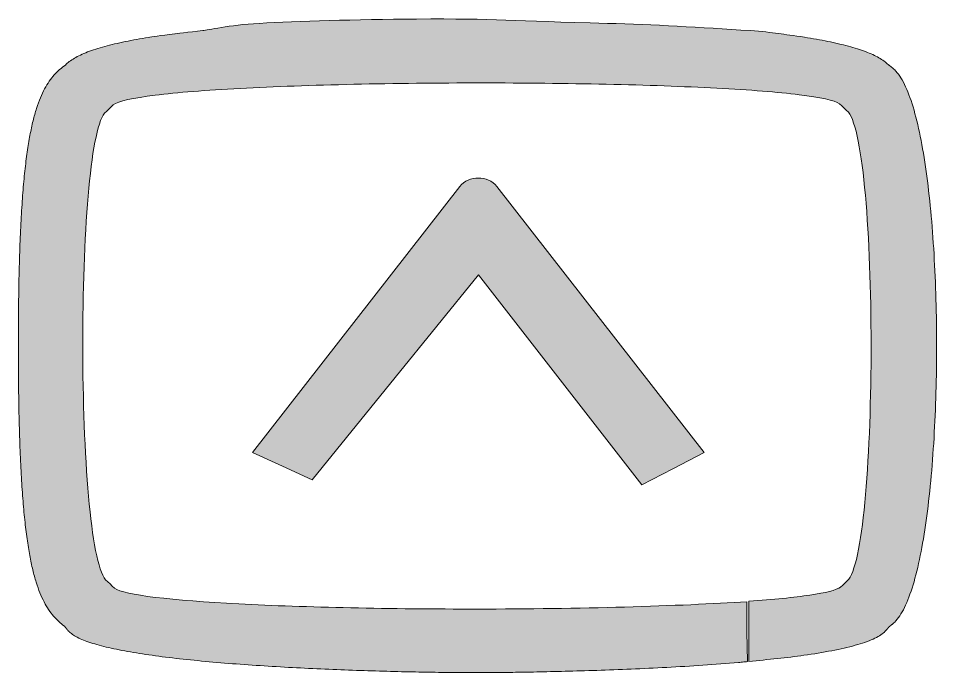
# Model space of a CAD drawing. Header units: millimetres. Extents: x 6.8 to 93.6, y 24.5 to 96.1.
# Drawn here: x 8.96 to 15.23, y 77.84 to 82.31 of the extents above; entities that cross this region are included whole.
import ezdxf

# ---------------------------------------------------------------- set-up
doc = ezdxf.new("R2010")
doc.units = ezdxf.units.MM
doc.header["$MEASUREMENT"] = 0
doc.layers.add('graphics', color=7, linetype='Continuous', lineweight=0)

# ---------------------------------------------------------------- blocks, each defined once
blk = doc.blocks.new('Block_0')
at = {"layer": 'graphics', "transparency": 33554687}
h = blk.add_hatch(color=7, dxfattribs=at)
h.dxf.hatch_style = 2
edge = h.paths.add_edge_path()
edge.add_spline(control_points=[(10.2206, 82.2256), (10.1264, 82.2165), (10.0289, 82.2043), (10.0289, 82.2043), (9.9316, 82.1921), (9.8685, 82.1821), (9.8515, 82.1794), (9.7951, 82.1704), (9.7415, 82.1608), (9.6913, 82.1505), (9.6411, 82.1402), (9.5943, 82.1292), (9.5514, 82.1174), (9.5084, 82.1056), (9.4693, 82.0931), (9.4346, 82.0798), (9.3999, 82.0665), (9.3696, 82.0524), (9.3441, 82.0375), (9.3186, 82.0226), (9.2979, 82.0068), (9.2827, 81.9901), (9.2691, 81.9808), (9.2559, 81.9707), (9.2432, 81.9596), (9.2305, 81.9486), (9.2183, 81.9366), (9.2064, 81.9234), (9.1946, 81.9102), (9.1832, 81.8958), (9.1722, 81.88), (9.1613, 81.8642), (9.1508, 81.847), (9.1407, 81.8281), (9.1306, 81.8093), (9.121, 81.7889), (9.1118, 81.7666), (9.1026, 81.7443), (9.0938, 81.7202), (9.0854, 81.694), (9.0771, 81.6678), (9.0692, 81.6395), (9.0617, 81.609), (9.0542, 81.5784), (9.0472, 81.5456), (9.0405, 81.5102), (9.0339, 81.4749), (9.0277, 81.437), (9.0219, 81.3965), (9.0161, 81.3559), (9.0107, 81.3126), (9.0058, 81.2664), (9.0009, 81.2201), (8.9963, 81.1709), (8.9922, 81.1185), (8.9881, 81.0662), (8.9844, 81.0106), (8.9811, 80.9518), (8.9778, 80.8928), (8.975, 80.8305), (8.9725, 80.7646), (8.9701, 80.6987), (8.968, 80.6292), (8.9664, 80.5559), (8.9648, 80.4825), (8.9636, 80.4054), (8.9627, 80.3241), (8.9619, 80.2429), (8.9615, 80.1577), (8.9615, 80.0682), (8.9616, 79.9798), (8.962, 79.8957), (8.9628, 79.8156), (8.9636, 79.7354), (8.9648, 79.6592), (8.9664, 79.5867), (8.968, 79.5143), (8.97, 79.4456), (8.9724, 79.3804), (8.9748, 79.3152), (8.9776, 79.2536), (8.9808, 79.1952), (8.984, 79.1369), (8.9877, 79.0819), (8.9917, 79.03), (8.9957, 78.9781), (9.0002, 78.9293), (9.005, 78.8834), (9.0099, 78.8375), (9.0151, 78.7944), (9.0208, 78.7541), (9.0265, 78.7137), (9.0325, 78.676), (9.039, 78.6408), (9.0455, 78.6055), (9.0525, 78.5727), (9.0598, 78.5422), (9.0671, 78.5117), (9.0749, 78.4834), (9.0831, 78.4571), (9.0912, 78.4309), (9.0998, 78.4066), (9.1088, 78.3842), (9.1179, 78.3618), (9.1273, 78.3412), (9.1371, 78.3222), (9.147, 78.3033), (9.1573, 78.2859), (9.168, 78.2699), (9.1787, 78.2539), (9.1899, 78.2392), (9.2015, 78.2258), (9.2131, 78.2123), (9.2251, 78.2), (9.2375, 78.1887), (9.25, 78.1774), (9.2628, 78.167), (9.2761, 78.1574), (9.2768, 78.1565), (9.2774, 78.1555), (9.2781, 78.1547), (9.2787, 78.1538), (9.2793, 78.1529), (9.28, 78.152), (9.2806, 78.1512), (9.2813, 78.1503), (9.282, 78.1494), (9.2826, 78.1485), (9.2833, 78.1476), (9.2839, 78.1468), (9.2846, 78.1459), (9.2853, 78.145), (9.286, 78.1442), (9.2867, 78.1433), (9.2874, 78.1424), (9.2882, 78.1415), (9.2889, 78.1407), (9.2896, 78.1398), (9.2903, 78.139), (9.291, 78.1381), (9.2917, 78.1373), (9.2924, 78.1364), (9.2931, 78.1356), (9.2939, 78.1348), (9.2947, 78.1339), (9.2954, 78.1331), (9.2962, 78.1322), (9.2969, 78.1314), (9.2976, 78.1305), (9.2984, 78.1297), (9.2992, 78.1288), (9.2999, 78.128), (9.3007, 78.1272), (9.3015, 78.1264), (9.3023, 78.1255), (9.3031, 78.1247), (9.3039, 78.1239), (9.3047, 78.1231), (9.3055, 78.1223), (9.3063, 78.1215), (9.3071, 78.1206), (9.3079, 78.1198), (9.3087, 78.119), (9.3095, 78.1182), (9.3103, 78.1174), (9.3112, 78.1166), (9.3258, 78.1023), (9.3468, 78.0888), (9.3734, 78.076), (9.4001, 78.0631), (9.4323, 78.0509), (9.4696, 78.0394), (9.5069, 78.0278), (9.5491, 78.0169), (9.5956, 78.0066), (9.6422, 77.9962), (9.693, 77.9865), (9.7474, 77.9773), (9.8019, 77.9682), (9.8599, 77.9596), (9.9209, 77.9515), (9.9819, 77.9435), (10.0459, 77.936), (10.1121, 77.929), (10.1783, 77.9219), (10.2467, 77.9154), (10.3168, 77.9094), (10.3868, 77.9034), (10.4584, 77.8978), (10.531, 77.8927), (10.6034, 77.8876), (10.6769, 77.883), (10.7505, 77.8787), (10.8241, 77.8744), (10.898, 77.8706), (10.9714, 77.8671), (11.0448, 77.8637), (11.1177, 77.8606), (11.1895, 77.8579), (11.2613, 77.8551), (11.332, 77.8528), (11.4008, 77.8507), (11.4697, 77.8487), (11.5367, 77.8469), (11.6013, 77.8455), (11.6658, 77.8441), (11.7278, 77.8429), (11.7867, 77.842), (11.8456, 77.8411), (11.9013, 77.8404), (11.9532, 77.84), (12.005, 77.8396), (12.053, 77.8394), (12.0964, 77.8394), (12.098, 77.8394), (12.1091, 77.8394), (12.1287, 77.8395), (12.1482, 77.8396), (12.1762, 77.8398), (12.2115, 77.8401), (12.2467, 77.8404), (12.2893, 77.8409), (12.338, 77.8415), (12.3867, 77.8422), (12.4416, 77.843), (12.5015, 77.8442), (12.5614, 77.8454), (12.6264, 77.8468), (12.6952, 77.8485), (12.764, 77.8503), (12.8368, 77.8524), (12.9122, 77.8549), (12.9878, 77.8574), (13.066, 77.8603), (13.1459, 77.8637), (13.2258, 77.867), (13.3074, 77.8709), (13.3894, 77.8752), (13.4714, 77.8796), (13.554, 77.8845), (13.6359, 77.89), (13.7178, 77.8956), (13.7991, 77.9017), (13.8786, 77.9085), (13.8914, 77.9095), (13.903, 77.911), (13.9146, 77.9124), (13.9262, 77.9138), (13.9287, 77.9135), (13.9412, 77.9147), (13.9412, 77.9147), (13.9366, 78.119), (13.9366, 78.119), (13.9366, 78.119), (13.9366, 78.3242), (13.9366, 78.3242), (13.7107, 78.3097), (13.4194, 78.2965), (13.1017, 78.2876), (12.784, 78.2788), (12.4398, 78.2741), (12.0943, 78.2739), (11.5087, 78.2735), (10.9233, 78.2852), (10.4675, 78.309), (10.0116, 78.3328), (9.6852, 78.3687), (9.6175, 78.4166), (9.6175, 78.4166), (9.6024, 78.431), (9.6024, 78.431), (9.6024, 78.431), (9.5874, 78.4454), (9.5874, 78.4454), (9.5874, 78.4454), (9.5723, 78.4599), (9.5723, 78.4599), (9.5723, 78.4599), (9.5572, 78.4743), (9.5572, 78.4743), (9.5055, 78.5378), (9.4667, 78.7533), (9.4407, 79.0447), (9.4147, 79.3361), (9.4015, 79.7034), (9.4011, 80.0705), (9.4007, 80.4376), (9.4129, 80.8044), (9.4378, 81.0949), (9.4627, 81.3853), (9.5002, 81.5994), (9.5502, 81.661), (9.5502, 81.661), (9.5651, 81.6755), (9.5651, 81.6755), (9.5651, 81.6755), (9.5799, 81.6901), (9.5799, 81.6901), (9.5799, 81.6901), (9.5947, 81.7045), (9.5947, 81.7045), (9.5947, 81.7045), (9.6095, 81.719), (9.6095, 81.719), (9.6446, 81.744), (9.7454, 81.7659), (9.8953, 81.7845), (10.0452, 81.8032), (10.2442, 81.8187), (10.4758, 81.8312), (10.7073, 81.8436), (10.9714, 81.8528), (11.2514, 81.859), (11.5314, 81.8652), (11.8274, 81.8683), (12.1227, 81.8683), (12.413, 81.8683), (12.7026, 81.8653), (12.9758, 81.8594), (13.2491, 81.8534), (13.506, 81.8445), (13.7309, 81.8326), (13.9557, 81.8207), (14.1485, 81.8059), (14.2935, 81.7881), (14.4384, 81.7703), (14.5355, 81.7496), (14.569, 81.7258), (14.569, 81.7258), (14.5841, 81.7115), (14.5841, 81.7115), (14.5841, 81.7115), (14.5992, 81.6972), (14.5992, 81.6972), (14.5992, 81.6972), (14.6143, 81.6829), (14.6143, 81.6829), (14.6143, 81.6829), (14.6293, 81.6686), (14.6293, 81.6686), (14.6809, 81.6054), (14.7196, 81.3913), (14.7454, 81.1016), (14.7713, 80.8118), (14.7843, 80.4463), (14.7845, 80.0803), (14.7848, 79.7142), (14.7722, 79.3475), (14.7467, 79.0554), (14.7213, 78.7632), (14.683, 78.5455), (14.6319, 78.4775), (14.6319, 78.4775), (14.6181, 78.464), (14.6181, 78.464), (14.6181, 78.464), (14.6043, 78.4505), (14.6043, 78.4505), (14.6043, 78.4505), (14.5906, 78.4371), (14.5906, 78.4371), (14.5906, 78.4371), (14.5768, 78.4236), (14.5768, 78.4236), (14.5483, 78.4032), (14.475, 78.3851), (14.3672, 78.369), (14.2593, 78.353), (14.117, 78.339), (13.9504, 78.327), (13.9504, 78.327), (13.9504, 78.1217), (13.9504, 78.1217), (13.9504, 78.1217), (13.9504, 77.9164), (13.9504, 77.9164), (14.016, 77.9225), (14.0813, 77.9287), (14.1444, 77.9355), (14.2075, 77.9422), (14.2684, 77.9495), (14.3255, 77.9577), (14.3934, 77.9674), (14.4573, 77.9779), (14.5161, 77.9893), (14.5749, 78.0006), (14.6285, 78.0128), (14.6758, 78.026), (14.7231, 78.0391), (14.7642, 78.0532), (14.7978, 78.0683), (14.8314, 78.0834), (14.8575, 78.0994), (14.8752, 78.1166), (14.8759, 78.1173), (14.8767, 78.118), (14.8774, 78.1187), (14.8781, 78.1194), (14.8789, 78.1202), (14.8796, 78.1209), (14.8803, 78.1216), (14.8811, 78.1224), (14.8818, 78.1231), (14.8825, 78.1238), (14.8832, 78.1245), (14.8839, 78.1253), (14.8847, 78.1261), (14.8854, 78.1268), (14.8861, 78.1276), (14.8868, 78.1283), (14.8875, 78.1291), (14.8882, 78.1298), (14.8889, 78.1306), (14.8895, 78.1314), (14.8902, 78.1321), (14.8909, 78.1329), (14.8916, 78.1336), (14.8923, 78.1344), (14.893, 78.1352), (14.8937, 78.1359), (14.8943, 78.1367), (14.895, 78.1375), (14.8956, 78.1383), (14.8963, 78.139), (14.8969, 78.1398), (14.8976, 78.1406), (14.8983, 78.1414), (14.8989, 78.1422), (14.8996, 78.1429), (14.9002, 78.1438), (14.9008, 78.1446), (14.9015, 78.1454), (14.9021, 78.1462), (14.9028, 78.147), (14.9034, 78.1478), (14.904, 78.1486), (14.9046, 78.1494), (14.9052, 78.1502), (14.9059, 78.151), (14.9065, 78.1518), (14.9071, 78.1527), (14.9077, 78.1535), (14.9086, 78.154), (14.9094, 78.1547), (14.9102, 78.1553), (14.9111, 78.1559), (14.9119, 78.1565), (14.9127, 78.157), (14.9135, 78.1577), (14.9144, 78.1583), (14.9152, 78.1589), (14.916, 78.1595), (14.9168, 78.1602), (14.9177, 78.1608), (14.9185, 78.1614), (14.9193, 78.162), (14.9201, 78.1627), (14.921, 78.1633), (14.9218, 78.1639), (14.9225, 78.1645), (14.9234, 78.1651), (14.9242, 78.1658), (14.925, 78.1665), (14.9258, 78.1671), (14.9266, 78.1678), (14.9274, 78.1685), (14.9282, 78.1691), (14.929, 78.1697), (14.9298, 78.1704), (14.9305, 78.171), (14.9313, 78.1717), (14.9321, 78.1724), (14.9329, 78.1731), (14.9337, 78.1738), (14.9344, 78.1745), (14.9352, 78.1751), (14.936, 78.1758), (14.9367, 78.1765), (14.9375, 78.1772), (14.9383, 78.1779), (14.939, 78.1786), (14.9398, 78.1793), (14.9406, 78.18), (14.9413, 78.1807), (14.942, 78.1814), (14.9428, 78.1821), (14.9435, 78.1828), (14.9442, 78.1836), (14.945, 78.1843), (14.9457, 78.185), (14.9696, 78.2082), (14.992, 78.2417), (15.0129, 78.2843), (15.0338, 78.3269), (15.0531, 78.3787), (15.071, 78.4382), (15.089, 78.4977), (15.1054, 78.5651), (15.1203, 78.6389), (15.1352, 78.7127), (15.1486, 78.7931), (15.1606, 78.8786), (15.1725, 78.9641), (15.183, 79.0548), (15.1919, 79.1495), (15.2009, 79.2441), (15.2083, 79.3426), (15.2143, 79.4437), (15.2203, 79.5449), (15.2247, 79.6486), (15.2277, 79.7536), (15.2307, 79.8586), (15.2322, 79.965), (15.2322, 80.0713), (15.2322, 80.1776), (15.2307, 80.284), (15.2277, 80.389), (15.2247, 80.494), (15.2203, 80.5978), (15.2143, 80.6989), (15.2083, 80.8), (15.2009, 80.8985), (15.1919, 80.9932), (15.183, 81.0878), (15.1725, 81.1785), (15.1606, 81.2641), (15.1486, 81.3496), (15.1352, 81.4299), (15.1203, 81.5037), (15.1054, 81.5776), (15.089, 81.6449), (15.071, 81.7044), (15.0531, 81.764), (15.0338, 81.8157), (15.0129, 81.8583), (14.992, 81.9009), (14.9696, 81.9345), (14.9457, 81.9576), (14.9448, 81.9584), (14.9439, 81.9593), (14.9431, 81.9602), (14.9422, 81.961), (14.9413, 81.9619), (14.9404, 81.9627), (14.9395, 81.9635), (14.9385, 81.9644), (14.9376, 81.9652), (14.9367, 81.966), (14.9358, 81.9669), (14.9349, 81.9677), (14.934, 81.9685), (14.9331, 81.9693), (14.9322, 81.9701), (14.9313, 81.9709), (14.9303, 81.9716), (14.9294, 81.9724), (14.9284, 81.9732), (14.9275, 81.974), (14.9266, 81.9747), (14.9256, 81.9755), (14.9247, 81.9763), (14.9237, 81.977), (14.9228, 81.9778), (14.9219, 81.9785), (14.921, 81.9793), (14.92, 81.98), (14.9191, 81.9808), (14.9181, 81.9815), (14.9172, 81.9822), (14.9162, 81.9829), (14.9152, 81.9836), (14.9143, 81.9843), (14.9133, 81.9851), (14.9123, 81.9858), (14.9114, 81.9865), (14.9105, 81.9872), (14.9095, 81.9879), (14.9085, 81.9885), (14.9075, 81.9892), (14.9065, 81.9899), (14.9056, 81.9905), (14.9046, 81.9912), (14.9036, 81.9918), (14.9027, 81.9925), (14.9017, 81.9931), (14.9007, 81.9938), (14.8849, 82.0102), (14.8639, 82.0258), (14.838, 82.0405), (14.8122, 82.0552), (14.7816, 82.0691), (14.7467, 82.0822), (14.7117, 82.0954), (14.6725, 82.1077), (14.6294, 82.1193), (14.5864, 82.131), (14.5395, 82.1418), (14.4893, 82.152), (14.4392, 82.1622), (14.3857, 82.1717), (14.3294, 82.1805), (14.2553, 82.1922), (14.1994, 82.1993), (14.1524, 82.2052), (14.102, 82.2115), (14.0375, 82.2218), (13.9614, 82.2262), (13.6115, 82.2465), (13.3014, 82.2687), (12.9853, 82.2756), (12.3202, 82.2902), (12.2328, 82.3096), (11.6793, 82.3048), (11.2609, 82.3011), (10.8694, 82.2913), (10.6065, 82.2756), (10.3949, 82.263), (10.2568, 82.2291), (10.2206, 82.2256)], knot_values=[0, 0, 0, 0, 1, 1, 1, 2, 2, 2, 3, 3, 3, 4, 4, 4, 5, 5, 5, 6, 6, 6, 7, 7, 7, 8, 8, 8, 9, 9, 9, 10, 10, 10, 11, 11, 11, 12, 12, 12, 13, 13, 13, 14, 14, 14, 15, 15, 15, 16, 16, 16, 17, 17, 17, 18, 18, 18, 19, 19, 19, 20, 20, 20, 21, 21, 21, 22, 22, 22, 23, 23, 23, 24, 24, 24, 25, 25, 25, 26, 26, 26, 27, 27, 27, 28, 28, 28, 29, 29, 29, 30, 30, 30, 31, 31, 31, 32, 32, 32, 33, 33, 33, 34, 34, 34, 35, 35, 35, 36, 36, 36, 37, 37, 37, 38, 38, 38, 39, 39, 39, 40, 40, 40, 41, 41, 41, 42, 42, 42, 43, 43, 43, 44, 44, 44, 45, 45, 45, 46, 46, 46, 47, 47, 47, 48, 48, 48, 49, 49, 49, 50, 50, 50, 51, 51, 51, 52, 52, 52, 53, 53, 53, 54, 54, 54, 55, 55, 55, 56, 56, 56, 57, 57, 57, 58, 58, 58, 59, 59, 59, 60, 60, 60, 61, 61, 61, 62, 62, 62, 63, 63, 63, 64, 64, 64, 65, 65, 65, 66, 66, 66, 67, 67, 67, 68, 68, 68, 69, 69, 69, 70, 70, 70, 71, 71, 71, 72, 72, 72, 73, 73, 73, 74, 74, 74, 75, 75, 75, 76, 76, 76, 77, 77, 77, 78, 78, 78, 79, 79, 79, 80, 80, 80, 81, 81, 81, 82, 82, 82, 83, 83, 83, 84, 84, 84, 85, 85, 85, 86, 86, 86, 87, 87, 87, 88, 88, 88, 89, 89, 89, 90, 90, 90, 91, 91, 91, 92, 92, 92, 93, 93, 93, 94, 94, 94, 95, 95, 95, 96, 96, 96, 97, 97, 97, 98, 98, 98, 99, 99, 99, 100, 100, 100, 101, 101, 101, 102, 102, 102, 103, 103, 103, 104, 104, 104, 105, 105, 105, 106, 106, 106, 107, 107, 107, 108, 108, 108, 109, 109, 109, 110, 110, 110, 111, 111, 111, 112, 112, 112, 113, 113, 113, 114, 114, 114, 115, 115, 115, 116, 116, 116, 117, 117, 117, 118, 118, 118, 119, 119, 119, 120, 120, 120, 121, 121, 121, 122, 122, 122, 123, 123, 123, 124, 124, 124, 125, 125, 125, 126, 126, 126, 127, 127, 127, 128, 128, 128, 129, 129, 129, 130, 130, 130, 131, 131, 131, 132, 132, 132, 133, 133, 133, 134, 134, 134, 135, 135, 135, 136, 136, 136, 137, 137, 137, 138, 138, 138, 139, 139, 139, 140, 140, 140, 141, 141, 141, 142, 142, 142, 143, 143, 143, 144, 144, 144, 145, 145, 145, 146, 146, 146, 147, 147, 147, 148, 148, 148, 149, 149, 149, 150, 150, 150, 151, 151, 151, 152, 152, 152, 153, 153, 153, 154, 154, 154, 155, 155, 155, 156, 156, 156, 157, 157, 157, 158, 158, 158, 159, 159, 159, 160, 160, 160, 161, 161, 161, 162, 162, 162, 163, 163, 163, 164, 164, 164, 165, 165, 165, 166, 166, 166, 167, 167, 167, 168, 168, 168, 169, 169, 169, 170, 170, 170, 171, 171, 171, 172, 172, 172, 173, 173, 173, 174, 174, 174, 175, 175, 175, 176, 176, 176, 177, 177, 177, 178, 178, 178, 179, 179, 179, 180, 180, 180, 181, 181, 181, 182, 182, 182, 183, 183, 183, 184, 184, 184, 185, 185, 185, 186, 186, 186, 187, 187, 187, 188, 188, 188, 189, 189, 189, 190, 190, 190, 191, 191, 191, 192, 192, 192, 193, 193, 193, 194, 194, 194, 195, 195, 195, 196, 196, 196, 197, 197, 197, 198, 198, 198, 199, 199, 199, 200, 200, 200, 201, 201, 201, 202, 202, 202, 203, 203, 203, 204, 204, 204, 205, 205, 205, 206, 206, 206, 206], degree=3, periodic=0)
h = blk.add_hatch(color=7, dxfattribs=at)
h.dxf.hatch_style = 2
edge = h.paths.add_edge_path()
edge.add_spline(control_points=[(10.5612, 79.343), (10.5612, 79.343), (11.269, 80.2524), (11.269, 80.2524), (11.269, 80.2524), (11.9769, 81.1619), (11.9769, 81.1619), (12.0061, 81.1995), (12.0543, 81.2183), (12.1026, 81.2183), (12.1508, 81.2183), (12.199, 81.1995), (12.2283, 81.1619), (12.2283, 81.1619), (12.9361, 80.2524), (12.9361, 80.2524), (12.9361, 80.2524), (13.6439, 79.343), (13.6439, 79.343), (13.6439, 79.343), (13.4316, 79.2329), (13.4316, 79.2329), (13.4316, 79.2329), (13.2193, 79.1227), (13.2193, 79.1227), (13.2193, 79.1227), (12.6609, 79.8399), (12.6609, 79.8399), (12.6609, 79.8399), (12.1026, 80.5572), (12.1026, 80.5572), (12.1026, 80.5572), (11.5352, 79.8567), (11.5352, 79.8567), (11.5352, 79.8567), (10.9679, 79.1562), (10.9679, 79.1562), (10.9679, 79.1562), (10.7646, 79.2496), (10.7646, 79.2496), (10.7646, 79.2496), (10.5612, 79.343), (10.5612, 79.343)], knot_values=[0, 0, 0, 0, 1, 1, 1, 2, 2, 2, 3, 3, 3, 4, 4, 4, 5, 5, 5, 6, 6, 6, 7, 7, 7, 8, 8, 8, 9, 9, 9, 10, 10, 10, 11, 11, 11, 12, 12, 12, 13, 13, 13, 14, 14, 14, 14], degree=3, periodic=0)
at = {"layer": 'graphics'}
for points, knots in [([(10.2206, 82.2256), (10.1264, 82.2165), (10.0289, 82.2043), (10.0289, 82.2043), (9.9316, 82.1921), (9.8685, 82.1821), (9.8515, 82.1794), (9.7951, 82.1704), (9.7415, 82.1608), (9.6913, 82.1505), (9.6411, 82.1402), (9.5943, 82.1292), (9.5514, 82.1174), (9.5084, 82.1056), (9.4693, 82.0931), (9.4346, 82.0798), (9.3999, 82.0665), (9.3696, 82.0524), (9.3441, 82.0375), (9.3186, 82.0226), (9.2979, 82.0068), (9.2827, 81.9901), (9.2691, 81.9808), (9.2559, 81.9707), (9.2432, 81.9596), (9.2305, 81.9486), (9.2183, 81.9366), (9.2064, 81.9234), (9.1946, 81.9102), (9.1832, 81.8958), (9.1722, 81.88), (9.1613, 81.8642), (9.1508, 81.847), (9.1407, 81.8281), (9.1306, 81.8093), (9.121, 81.7889), (9.1118, 81.7666), (9.1026, 81.7443), (9.0938, 81.7202), (9.0854, 81.694), (9.0771, 81.6678), (9.0692, 81.6395), (9.0617, 81.609), (9.0542, 81.5784), (9.0472, 81.5456), (9.0405, 81.5102), (9.0339, 81.4749), (9.0277, 81.437), (9.0219, 81.3965), (9.0161, 81.3559), (9.0107, 81.3126), (9.0058, 81.2664), (9.0009, 81.2201), (8.9963, 81.1709), (8.9922, 81.1185), (8.9881, 81.0662), (8.9844, 81.0106), (8.9811, 80.9518), (8.9778, 80.8928), (8.975, 80.8305), (8.9725, 80.7646), (8.9701, 80.6987), (8.968, 80.6292), (8.9664, 80.5559), (8.9648, 80.4825), (8.9636, 80.4054), (8.9627, 80.3241), (8.9619, 80.2429), (8.9615, 80.1577), (8.9615, 80.0682), (8.9616, 79.9798), (8.962, 79.8957), (8.9628, 79.8156), (8.9636, 79.7354), (8.9648, 79.6592), (8.9664, 79.5867), (8.968, 79.5143), (8.97, 79.4456), (8.9724, 79.3804), (8.9748, 79.3152), (8.9776, 79.2536), (8.9808, 79.1952), (8.984, 79.1369), (8.9877, 79.0819), (8.9917, 79.03), (8.9957, 78.9781), (9.0002, 78.9293), (9.005, 78.8834), (9.0099, 78.8375), (9.0151, 78.7944), (9.0208, 78.7541), (9.0265, 78.7137), (9.0325, 78.676), (9.039, 78.6408), (9.0455, 78.6055), (9.0525, 78.5727), (9.0598, 78.5422), (9.0671, 78.5117), (9.0749, 78.4834), (9.0831, 78.4571), (9.0912, 78.4309), (9.0998, 78.4066), (9.1088, 78.3842), (9.1179, 78.3618), (9.1273, 78.3412), (9.1371, 78.3222), (9.147, 78.3033), (9.1573, 78.2859), (9.168, 78.2699), (9.1787, 78.2539), (9.1899, 78.2392), (9.2015, 78.2258), (9.2131, 78.2123), (9.2251, 78.2), (9.2375, 78.1887), (9.25, 78.1774), (9.2628, 78.167), (9.2761, 78.1574), (9.2768, 78.1565), (9.2774, 78.1555), (9.2781, 78.1547), (9.2787, 78.1538), (9.2793, 78.1529), (9.28, 78.152), (9.2806, 78.1512), (9.2813, 78.1503), (9.282, 78.1494), (9.2826, 78.1485), (9.2833, 78.1476), (9.2839, 78.1468), (9.2846, 78.1459), (9.2853, 78.145), (9.286, 78.1442), (9.2867, 78.1433), (9.2874, 78.1424), (9.2882, 78.1415), (9.2889, 78.1407), (9.2896, 78.1398), (9.2903, 78.139), (9.291, 78.1381), (9.2917, 78.1373), (9.2924, 78.1364), (9.2931, 78.1356), (9.2939, 78.1348), (9.2947, 78.1339), (9.2954, 78.1331), (9.2962, 78.1322), (9.2969, 78.1314), (9.2976, 78.1305), (9.2984, 78.1297), (9.2992, 78.1288), (9.2999, 78.128), (9.3007, 78.1272), (9.3015, 78.1264), (9.3023, 78.1255), (9.3031, 78.1247), (9.3039, 78.1239), (9.3047, 78.1231), (9.3055, 78.1223), (9.3063, 78.1215), (9.3071, 78.1206), (9.3079, 78.1198), (9.3087, 78.119), (9.3095, 78.1182), (9.3103, 78.1174), (9.3112, 78.1166), (9.3258, 78.1023), (9.3468, 78.0888), (9.3734, 78.076), (9.4001, 78.0631), (9.4323, 78.0509), (9.4696, 78.0394), (9.5069, 78.0278), (9.5491, 78.0169), (9.5956, 78.0066), (9.6422, 77.9962), (9.693, 77.9865), (9.7474, 77.9773), (9.8019, 77.9682), (9.8599, 77.9596), (9.9209, 77.9515), (9.9819, 77.9435), (10.0459, 77.936), (10.1121, 77.929), (10.1783, 77.9219), (10.2467, 77.9154), (10.3168, 77.9094), (10.3868, 77.9034), (10.4584, 77.8978), (10.531, 77.8927), (10.6034, 77.8876), (10.6769, 77.883), (10.7505, 77.8787), (10.8241, 77.8744), (10.898, 77.8706), (10.9714, 77.8671), (11.0448, 77.8637), (11.1177, 77.8606), (11.1895, 77.8579), (11.2613, 77.8551), (11.332, 77.8528), (11.4008, 77.8507), (11.4697, 77.8487), (11.5367, 77.8469), (11.6013, 77.8455), (11.6658, 77.8441), (11.7278, 77.8429), (11.7867, 77.842), (11.8456, 77.8411), (11.9013, 77.8404), (11.9532, 77.84), (12.005, 77.8396), (12.053, 77.8394), (12.0964, 77.8394), (12.098, 77.8394), (12.1091, 77.8394), (12.1287, 77.8395), (12.1482, 77.8396), (12.1762, 77.8398), (12.2115, 77.8401), (12.2467, 77.8404), (12.2893, 77.8409), (12.338, 77.8415), (12.3867, 77.8422), (12.4416, 77.843), (12.5015, 77.8442), (12.5614, 77.8454), (12.6264, 77.8468), (12.6952, 77.8485), (12.764, 77.8503), (12.8368, 77.8524), (12.9122, 77.8549), (12.9878, 77.8574), (13.066, 77.8603), (13.1459, 77.8637), (13.2258, 77.867), (13.3074, 77.8709), (13.3894, 77.8752), (13.4714, 77.8796), (13.554, 77.8845), (13.6359, 77.89), (13.7178, 77.8956), (13.7991, 77.9017), (13.8786, 77.9085), (13.8914, 77.9095), (13.903, 77.911), (13.9146, 77.9124), (13.9262, 77.9138), (13.9287, 77.9135), (13.9412, 77.9147), (13.9412, 77.9147), (13.9366, 78.119), (13.9366, 78.119), (13.9366, 78.119), (13.9366, 78.3242), (13.9366, 78.3242), (13.7107, 78.3097), (13.4194, 78.2965), (13.1017, 78.2876), (12.784, 78.2788), (12.4398, 78.2741), (12.0943, 78.2739), (11.5087, 78.2735), (10.9233, 78.2852), (10.4675, 78.309), (10.0116, 78.3328), (9.6852, 78.3687), (9.6175, 78.4166), (9.6175, 78.4166), (9.6024, 78.431), (9.6024, 78.431), (9.6024, 78.431), (9.5874, 78.4454), (9.5874, 78.4454), (9.5874, 78.4454), (9.5723, 78.4599), (9.5723, 78.4599), (9.5723, 78.4599), (9.5572, 78.4743), (9.5572, 78.4743), (9.5055, 78.5378), (9.4667, 78.7533), (9.4407, 79.0447), (9.4147, 79.3361), (9.4015, 79.7034), (9.4011, 80.0705), (9.4007, 80.4376), (9.4129, 80.8044), (9.4378, 81.0949), (9.4627, 81.3853), (9.5002, 81.5994), (9.5502, 81.661), (9.5502, 81.661), (9.5651, 81.6755), (9.5651, 81.6755), (9.5651, 81.6755), (9.5799, 81.6901), (9.5799, 81.6901), (9.5799, 81.6901), (9.5947, 81.7045), (9.5947, 81.7045), (9.5947, 81.7045), (9.6095, 81.719), (9.6095, 81.719), (9.6446, 81.744), (9.7454, 81.7659), (9.8953, 81.7845), (10.0452, 81.8032), (10.2442, 81.8187), (10.4758, 81.8312), (10.7073, 81.8436), (10.9714, 81.8528), (11.2514, 81.859), (11.5314, 81.8652), (11.8274, 81.8683), (12.1227, 81.8683), (12.413, 81.8683), (12.7026, 81.8653), (12.9758, 81.8594), (13.2491, 81.8534), (13.506, 81.8445), (13.7309, 81.8326), (13.9557, 81.8207), (14.1485, 81.8059), (14.2935, 81.7881), (14.4384, 81.7703), (14.5355, 81.7496), (14.569, 81.7258), (14.569, 81.7258), (14.5841, 81.7115), (14.5841, 81.7115), (14.5841, 81.7115), (14.5992, 81.6972), (14.5992, 81.6972), (14.5992, 81.6972), (14.6143, 81.6829), (14.6143, 81.6829), (14.6143, 81.6829), (14.6293, 81.6686), (14.6293, 81.6686), (14.6809, 81.6054), (14.7196, 81.3913), (14.7454, 81.1016), (14.7713, 80.8118), (14.7843, 80.4463), (14.7845, 80.0803), (14.7848, 79.7142), (14.7722, 79.3475), (14.7467, 79.0554), (14.7213, 78.7632), (14.683, 78.5455), (14.6319, 78.4775), (14.6319, 78.4775), (14.6181, 78.464), (14.6181, 78.464), (14.6181, 78.464), (14.6043, 78.4505), (14.6043, 78.4505), (14.6043, 78.4505), (14.5906, 78.4371), (14.5906, 78.4371), (14.5906, 78.4371), (14.5768, 78.4236), (14.5768, 78.4236), (14.5483, 78.4032), (14.475, 78.3851), (14.3672, 78.369), (14.2593, 78.353), (14.117, 78.339), (13.9504, 78.327), (13.9504, 78.327), (13.9504, 78.1217), (13.9504, 78.1217), (13.9504, 78.1217), (13.9504, 77.9164), (13.9504, 77.9164), (14.016, 77.9225), (14.0813, 77.9287), (14.1444, 77.9355), (14.2075, 77.9422), (14.2684, 77.9495), (14.3255, 77.9577), (14.3934, 77.9674), (14.4573, 77.9779), (14.5161, 77.9893), (14.5749, 78.0006), (14.6285, 78.0128), (14.6758, 78.026), (14.7231, 78.0391), (14.7642, 78.0532), (14.7978, 78.0683), (14.8314, 78.0834), (14.8575, 78.0994), (14.8752, 78.1166), (14.8759, 78.1173), (14.8767, 78.118), (14.8774, 78.1187), (14.8781, 78.1194), (14.8789, 78.1202), (14.8796, 78.1209), (14.8803, 78.1216), (14.8811, 78.1224), (14.8818, 78.1231), (14.8825, 78.1238), (14.8832, 78.1245), (14.8839, 78.1253), (14.8847, 78.1261), (14.8854, 78.1268), (14.8861, 78.1276), (14.8868, 78.1283), (14.8875, 78.1291), (14.8882, 78.1298), (14.8889, 78.1306), (14.8895, 78.1314), (14.8902, 78.1321), (14.8909, 78.1329), (14.8916, 78.1336), (14.8923, 78.1344), (14.893, 78.1352), (14.8937, 78.1359), (14.8943, 78.1367), (14.895, 78.1375), (14.8956, 78.1383), (14.8963, 78.139), (14.8969, 78.1398), (14.8976, 78.1406), (14.8983, 78.1414), (14.8989, 78.1422), (14.8996, 78.1429), (14.9002, 78.1438), (14.9008, 78.1446), (14.9015, 78.1454), (14.9021, 78.1462), (14.9028, 78.147), (14.9034, 78.1478), (14.904, 78.1486), (14.9046, 78.1494), (14.9052, 78.1502), (14.9059, 78.151), (14.9065, 78.1518), (14.9071, 78.1527), (14.9077, 78.1535), (14.9086, 78.154), (14.9094, 78.1547), (14.9102, 78.1553), (14.9111, 78.1559), (14.9119, 78.1565), (14.9127, 78.157), (14.9135, 78.1577), (14.9144, 78.1583), (14.9152, 78.1589), (14.916, 78.1595), (14.9168, 78.1602), (14.9177, 78.1608), (14.9185, 78.1614), (14.9193, 78.162), (14.9201, 78.1627), (14.921, 78.1633), (14.9218, 78.1639), (14.9225, 78.1645), (14.9234, 78.1651), (14.9242, 78.1658), (14.925, 78.1665), (14.9258, 78.1671), (14.9266, 78.1678), (14.9274, 78.1685), (14.9282, 78.1691), (14.929, 78.1697), (14.9298, 78.1704), (14.9305, 78.171), (14.9313, 78.1717), (14.9321, 78.1724), (14.9329, 78.1731), (14.9337, 78.1738), (14.9344, 78.1745), (14.9352, 78.1751), (14.936, 78.1758), (14.9367, 78.1765), (14.9375, 78.1772), (14.9383, 78.1779), (14.939, 78.1786), (14.9398, 78.1793), (14.9406, 78.18), (14.9413, 78.1807), (14.942, 78.1814), (14.9428, 78.1821), (14.9435, 78.1828), (14.9442, 78.1836), (14.945, 78.1843), (14.9457, 78.185), (14.9696, 78.2082), (14.992, 78.2417), (15.0129, 78.2843), (15.0338, 78.3269), (15.0531, 78.3787), (15.071, 78.4382), (15.089, 78.4977), (15.1054, 78.5651), (15.1203, 78.6389), (15.1352, 78.7127), (15.1486, 78.7931), (15.1606, 78.8786), (15.1725, 78.9641), (15.183, 79.0548), (15.1919, 79.1495), (15.2009, 79.2441), (15.2083, 79.3426), (15.2143, 79.4437), (15.2203, 79.5449), (15.2247, 79.6486), (15.2277, 79.7536), (15.2307, 79.8586), (15.2322, 79.965), (15.2322, 80.0713), (15.2322, 80.1776), (15.2307, 80.284), (15.2277, 80.389), (15.2247, 80.494), (15.2203, 80.5978), (15.2143, 80.6989), (15.2083, 80.8), (15.2009, 80.8985), (15.1919, 80.9932), (15.183, 81.0878), (15.1725, 81.1785), (15.1606, 81.2641), (15.1486, 81.3496), (15.1352, 81.4299), (15.1203, 81.5037), (15.1054, 81.5776), (15.089, 81.6449), (15.071, 81.7044), (15.0531, 81.764), (15.0338, 81.8157), (15.0129, 81.8583), (14.992, 81.9009), (14.9696, 81.9345), (14.9457, 81.9576), (14.9448, 81.9584), (14.9439, 81.9593), (14.9431, 81.9602), (14.9422, 81.961), (14.9413, 81.9619), (14.9404, 81.9627), (14.9395, 81.9635), (14.9385, 81.9644), (14.9376, 81.9652), (14.9367, 81.966), (14.9358, 81.9669), (14.9349, 81.9677), (14.934, 81.9685), (14.9331, 81.9693), (14.9322, 81.9701), (14.9313, 81.9709), (14.9303, 81.9716), (14.9294, 81.9724), (14.9284, 81.9732), (14.9275, 81.974), (14.9266, 81.9747), (14.9256, 81.9755), (14.9247, 81.9763), (14.9237, 81.977), (14.9228, 81.9778), (14.9219, 81.9785), (14.921, 81.9793), (14.92, 81.98), (14.9191, 81.9808), (14.9181, 81.9815), (14.9172, 81.9822), (14.9162, 81.9829), (14.9152, 81.9836), (14.9143, 81.9843), (14.9133, 81.9851), (14.9123, 81.9858), (14.9114, 81.9865), (14.9105, 81.9872), (14.9095, 81.9879), (14.9085, 81.9885), (14.9075, 81.9892), (14.9065, 81.9899), (14.9056, 81.9905), (14.9046, 81.9912), (14.9036, 81.9918), (14.9027, 81.9925), (14.9017, 81.9931), (14.9007, 81.9938), (14.8849, 82.0102), (14.8639, 82.0258), (14.838, 82.0405), (14.8122, 82.0552), (14.7816, 82.0691), (14.7467, 82.0822), (14.7117, 82.0954), (14.6725, 82.1077), (14.6294, 82.1193), (14.5864, 82.131), (14.5395, 82.1418), (14.4893, 82.152), (14.4392, 82.1622), (14.3857, 82.1717), (14.3294, 82.1805), (14.2553, 82.1922), (14.1994, 82.1993), (14.1524, 82.2052), (14.102, 82.2115), (14.0375, 82.2218), (13.9614, 82.2262), (13.6115, 82.2465), (13.3014, 82.2687), (12.9853, 82.2756), (12.3202, 82.2902), (12.2328, 82.3096), (11.6793, 82.3048), (11.2609, 82.3011), (10.8694, 82.2913), (10.6065, 82.2756), (10.3949, 82.263), (10.2568, 82.2291), (10.2206, 82.2256)], [0, 0, 0, 0, 1, 1, 1, 2, 2, 2, 3, 3, 3, 4, 4, 4, 5, 5, 5, 6, 6, 6, 7, 7, 7, 8, 8, 8, 9, 9, 9, 10, 10, 10, 11, 11, 11, 12, 12, 12, 13, 13, 13, 14, 14, 14, 15, 15, 15, 16, 16, 16, 17, 17, 17, 18, 18, 18, 19, 19, 19, 20, 20, 20, 21, 21, 21, 22, 22, 22, 23, 23, 23, 24, 24, 24, 25, 25, 25, 26, 26, 26, 27, 27, 27, 28, 28, 28, 29, 29, 29, 30, 30, 30, 31, 31, 31, 32, 32, 32, 33, 33, 33, 34, 34, 34, 35, 35, 35, 36, 36, 36, 37, 37, 37, 38, 38, 38, 39, 39, 39, 40, 40, 40, 41, 41, 41, 42, 42, 42, 43, 43, 43, 44, 44, 44, 45, 45, 45, 46, 46, 46, 47, 47, 47, 48, 48, 48, 49, 49, 49, 50, 50, 50, 51, 51, 51, 52, 52, 52, 53, 53, 53, 54, 54, 54, 55, 55, 55, 56, 56, 56, 57, 57, 57, 58, 58, 58, 59, 59, 59, 60, 60, 60, 61, 61, 61, 62, 62, 62, 63, 63, 63, 64, 64, 64, 65, 65, 65, 66, 66, 66, 67, 67, 67, 68, 68, 68, 69, 69, 69, 70, 70, 70, 71, 71, 71, 72, 72, 72, 73, 73, 73, 74, 74, 74, 75, 75, 75, 76, 76, 76, 77, 77, 77, 78, 78, 78, 79, 79, 79, 80, 80, 80, 81, 81, 81, 82, 82, 82, 83, 83, 83, 84, 84, 84, 85, 85, 85, 86, 86, 86, 87, 87, 87, 88, 88, 88, 89, 89, 89, 90, 90, 90, 91, 91, 91, 92, 92, 92, 93, 93, 93, 94, 94, 94, 95, 95, 95, 96, 96, 96, 97, 97, 97, 98, 98, 98, 99, 99, 99, 100, 100, 100, 101, 101, 101, 102, 102, 102, 103, 103, 103, 104, 104, 104, 105, 105, 105, 106, 106, 106, 107, 107, 107, 108, 108, 108, 109, 109, 109, 110, 110, 110, 111, 111, 111, 112, 112, 112, 113, 113, 113, 114, 114, 114, 115, 115, 115, 116, 116, 116, 117, 117, 117, 118, 118, 118, 119, 119, 119, 120, 120, 120, 121, 121, 121, 122, 122, 122, 123, 123, 123, 124, 124, 124, 125, 125, 125, 126, 126, 126, 127, 127, 127, 128, 128, 128, 129, 129, 129, 130, 130, 130, 131, 131, 131, 132, 132, 132, 133, 133, 133, 134, 134, 134, 135, 135, 135, 136, 136, 136, 137, 137, 137, 138, 138, 138, 139, 139, 139, 140, 140, 140, 141, 141, 141, 142, 142, 142, 143, 143, 143, 144, 144, 144, 145, 145, 145, 146, 146, 146, 147, 147, 147, 148, 148, 148, 149, 149, 149, 150, 150, 150, 151, 151, 151, 152, 152, 152, 153, 153, 153, 154, 154, 154, 155, 155, 155, 156, 156, 156, 157, 157, 157, 158, 158, 158, 159, 159, 159, 160, 160, 160, 161, 161, 161, 162, 162, 162, 163, 163, 163, 164, 164, 164, 165, 165, 165, 166, 166, 166, 167, 167, 167, 168, 168, 168, 169, 169, 169, 170, 170, 170, 171, 171, 171, 172, 172, 172, 173, 173, 173, 174, 174, 174, 175, 175, 175, 176, 176, 176, 177, 177, 177, 178, 178, 178, 179, 179, 179, 180, 180, 180, 181, 181, 181, 182, 182, 182, 183, 183, 183, 184, 184, 184, 185, 185, 185, 186, 186, 186, 187, 187, 187, 188, 188, 188, 189, 189, 189, 190, 190, 190, 191, 191, 191, 192, 192, 192, 193, 193, 193, 194, 194, 194, 195, 195, 195, 196, 196, 196, 197, 197, 197, 198, 198, 198, 199, 199, 199, 200, 200, 200, 201, 201, 201, 202, 202, 202, 203, 203, 203, 204, 204, 204, 205, 205, 205, 206, 206, 206, 206]), ([(10.5612, 79.343), (10.5612, 79.343), (11.269, 80.2524), (11.269, 80.2524), (11.269, 80.2524), (11.9769, 81.1619), (11.9769, 81.1619), (12.0061, 81.1995), (12.0543, 81.2183), (12.1026, 81.2183), (12.1508, 81.2183), (12.199, 81.1995), (12.2283, 81.1619), (12.2283, 81.1619), (12.9361, 80.2524), (12.9361, 80.2524), (12.9361, 80.2524), (13.6439, 79.343), (13.6439, 79.343), (13.6439, 79.343), (13.4316, 79.2329), (13.4316, 79.2329), (13.4316, 79.2329), (13.2193, 79.1227), (13.2193, 79.1227), (13.2193, 79.1227), (12.6609, 79.8399), (12.6609, 79.8399), (12.6609, 79.8399), (12.1026, 80.5572), (12.1026, 80.5572), (12.1026, 80.5572), (11.5352, 79.8567), (11.5352, 79.8567), (11.5352, 79.8567), (10.9679, 79.1562), (10.9679, 79.1562), (10.9679, 79.1562), (10.7646, 79.2496), (10.7646, 79.2496), (10.7646, 79.2496), (10.5612, 79.343), (10.5612, 79.343)], [0, 0, 0, 0, 1, 1, 1, 2, 2, 2, 3, 3, 3, 4, 4, 4, 5, 5, 5, 6, 6, 6, 7, 7, 7, 8, 8, 8, 9, 9, 9, 10, 10, 10, 11, 11, 11, 12, 12, 12, 13, 13, 13, 14, 14, 14, 14])]:
    blk.add_open_spline(points, degree=3, knots=knots, dxfattribs=at)

msp = doc.modelspace()

# ---------------------------------------------------------------- block references
at = {"layer": 'graphics'}
msp.add_blockref('Block_0', (0, 0), dxfattribs=at)

doc.saveas('drawing.dxf')
